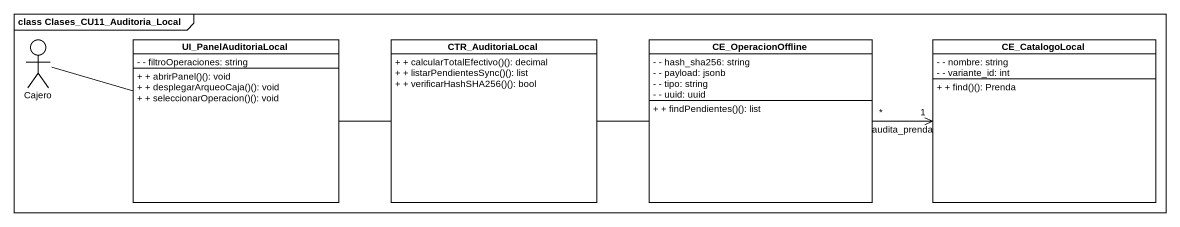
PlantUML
@startuml
mainframe class Clases_CU11_Auditoria_Local
allowmixing
hide circle
hide empty members
skinparam classAttributeIconSize 0
actor Cajero
class UI_PanelAuditoriaLocal {
  - - filtroOperaciones: string
  + + abrirPanel()(): void
  + + desplegarArqueoCaja()(): void
  + + seleccionarOperacion()(): void
}
class CTR_AuditoriaLocal {
  + + calcularTotalEfectivo()(): decimal
  + + listarPendientesSync()(): list
  + + verificarHashSHA256()(): bool
}
class CE_OperacionOffline {
  - - hash_sha256: string
  - - payload: jsonb
  - - tipo: string
  - - uuid: uuid
  + + findPendientes()(): list
}
class CE_CatalogoLocal {
  - - nombre: string
  - - variante_id: int
  + + find()(): Prenda
}
Cajero -right- UI_PanelAuditoriaLocal
UI_PanelAuditoriaLocal -right- CTR_AuditoriaLocal
CTR_AuditoriaLocal -right- CE_OperacionOffline
CE_OperacionOffline "*" -right-> "1" CE_CatalogoLocal : audita_prenda
@enduml
